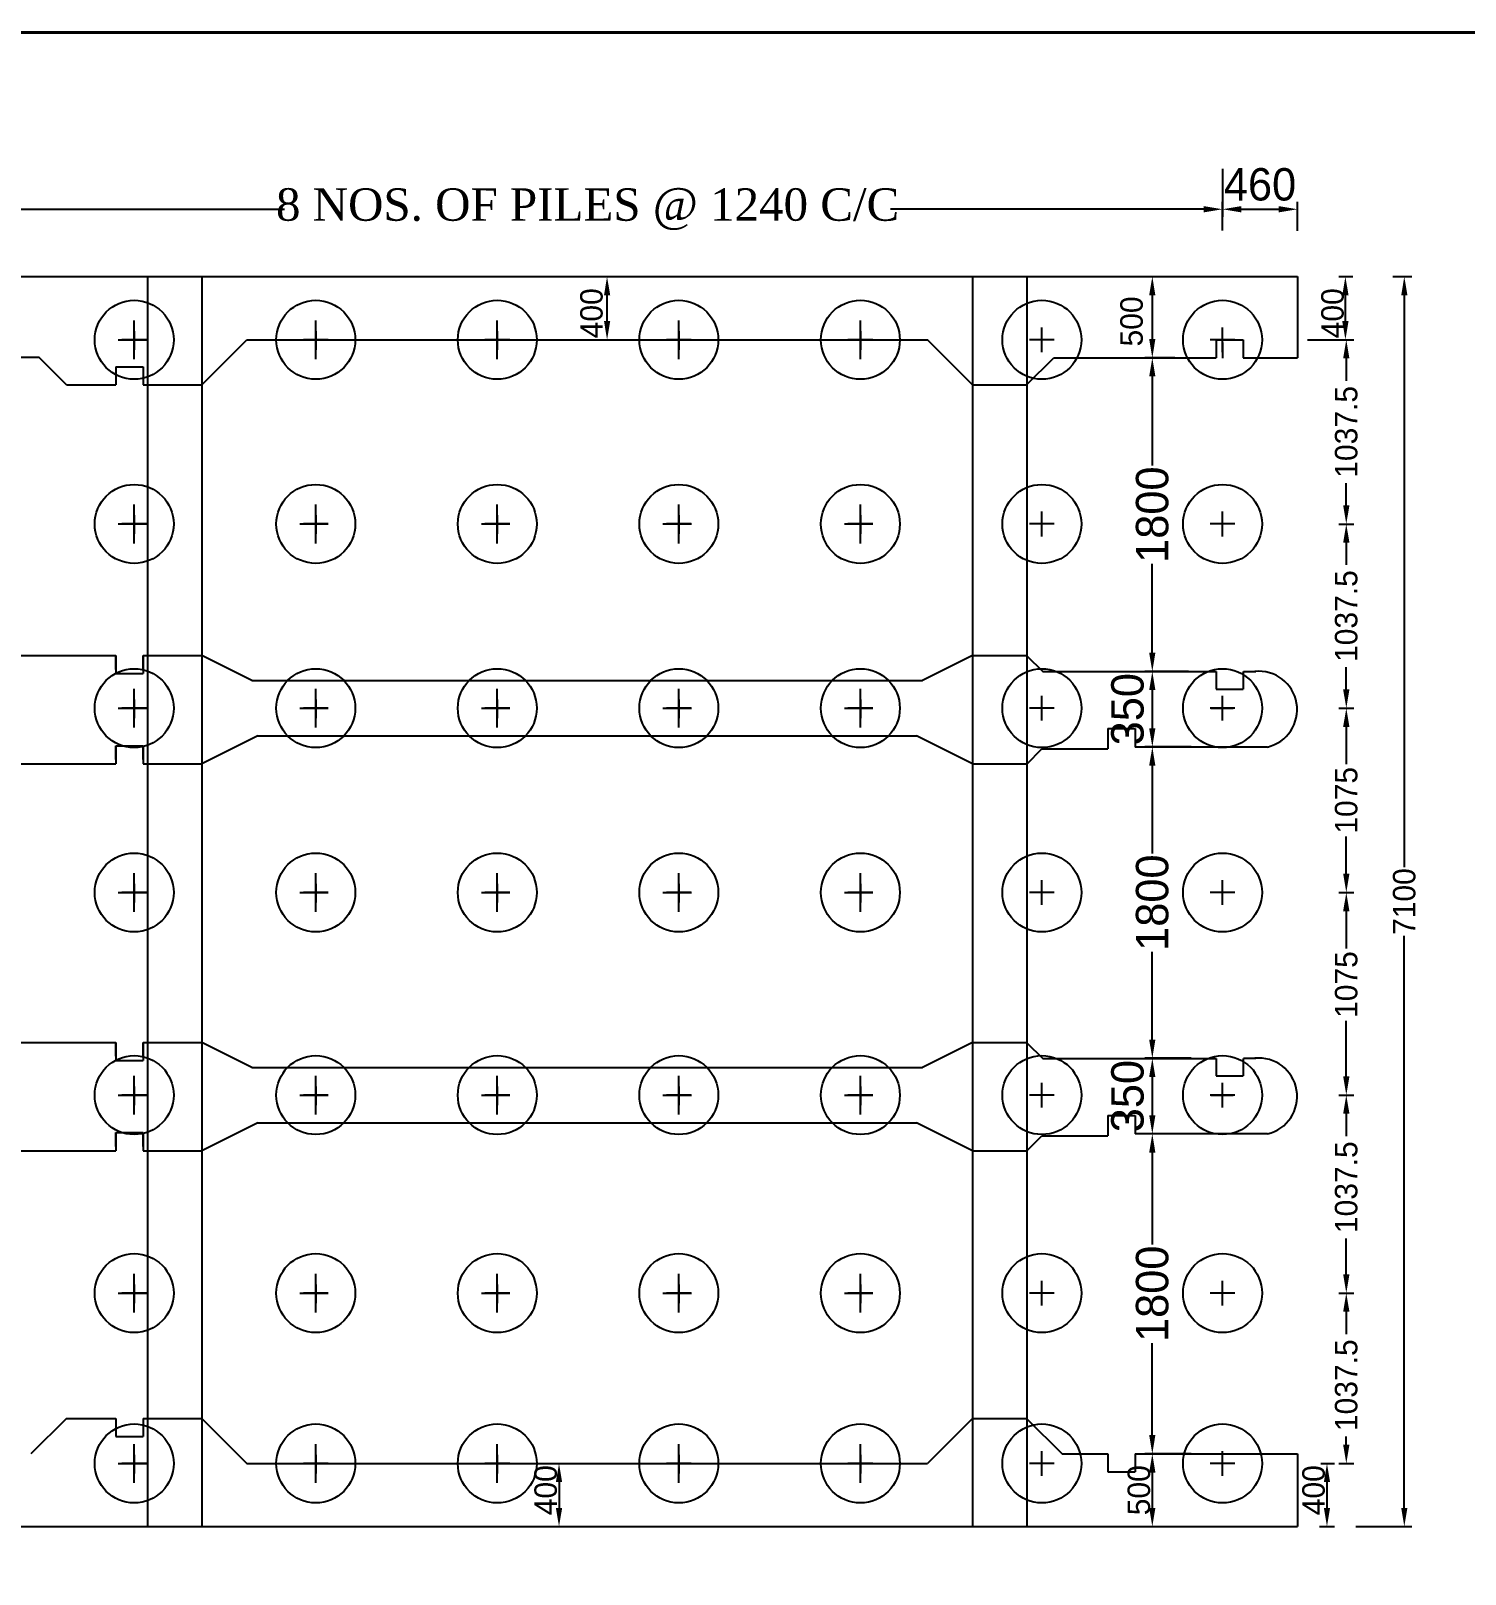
# Model space of a CAD drawing. Extents: x -377620 to 406987, y -326460 to -226264.
# Drawn here: x -97602 to -78437, y -303865 to -283234 of the extents above; entities that cross this region are included whole.
import ezdxf

# ---------------------------------------------------------------- set-up
doc = ezdxf.new("R2010")
doc.units = 0
doc.header["$LTSCALE"] = 300
doc.header["$MEASUREMENT"] = 0
doc.layers.get('DEFPOINTS').update_dxf_attribs({"linetype": 'CONTINUOUS'})
doc.layers.add('LINE', color=7, linetype='CONTINUOUS')
doc.dimstyles.new('3', dxfattribs={"dimtxt": 225, "dimasz": 350, "dimexe": 100, "dimexo": 25, "dimgap": 9, "dimtad": 0, "dimdec": 0, "dimzin": 0, "dimdsep": 46, "dimtxsty": 'Standard', "dimcen": 0, "dimclrd": 5, "dimclre": 6, "dimclrt": 256, "dimadec": 0, "dimazin": 0, "dimtfac": 1, "dimtdec": 0, "dimtofl": 0, "dimtmove": 2, "dimatfit": 3, "dimfxl": 1, "dimtolj": 1, "dimtzin": 0, "dimarcsym": 0})

# ---------------------------------------------------------------- blocks, each defined once
blk = doc.blocks.new('*D581')
at = {"layer": 'DEFPOINTS', "color": 0}
for p in [(-98647, -285053), (-81679, -285053), (-81679, -285618)]:
    blk.add_point(p, dxfattribs=at)
at = {"layer": 'LINE', "color": 7, "lineweight": -2}
for p, q in [((-98647, -285078), (-98647, -285718)), ((-81679, -285078), (-81679, -285718)), ((-98397, -285618), (-94212, -285618)), ((-81929, -285618), (-86114, -285618))]:
    blk.add_line(p, q, dxfattribs=at)
at = {"layer": 'LINE', "color": 7}
for points in [[(-98397, -285577), (-98397, -285660), (-98647, -285618)], [(-81929, -285577), (-81929, -285660), (-81679, -285618)]]:
    blk.add_solid(points, dxfattribs=at)
at = {"layer": 'LINE', "color": 7, "insert": (-90163, -285618), "char_height": 300, "attachment_point": 5}
blk.add_mtext('\\A1;{\\fTimes New Roman|b0|i0|c0|p18;\\H1.444x;\\C7;8 NOS. OF PILES @ 1240 C/C}', dxfattribs=at)
blk = doc.blocks.new('*D583')
at = {"layer": 'DEFPOINTS', "color": 0}
for p in [(-82291, -287604), (-82617, -291797), (-82291, -291797)]:
    blk.add_point(p, dxfattribs=at)
at = {"layer": 'LINE', "color": 7, "lineweight": -2}
for p, q in [((-82316, -287604), (-82717, -287604)), ((-82617, -287854), (-82617, -289042)), ((-82617, -291547), (-82617, -290360)), ((-82316, -291797), (-82717, -291797))]:
    blk.add_line(p, q, dxfattribs=at)
at = {"layer": 'LINE', "color": 7}
for points in [[(-82659, -287854), (-82576, -287854), (-82617, -287604)], [(-82659, -291547), (-82576, -291547), (-82617, -291797)]]:
    blk.add_solid(points, dxfattribs=at)
at = {"layer": 'LINE', "color": 7, "insert": (-82617, -289701), "char_height": 300, "attachment_point": 5, "rotation": 90}
blk.add_mtext('\\A1;{\\H1.444x;\\C7;1800}', dxfattribs=at)
blk = doc.blocks.new('*D584')
at = {"layer": 'DEFPOINTS', "color": 0}
for p in [(-82110, -291797), (-82617, -292807), (-82073, -292807)]:
    blk.add_point(p, dxfattribs=at)
at = {"layer": 'LINE', "color": 7, "lineweight": -2}
for p, q in [((-82135, -291797), (-82717, -291797)), ((-82617, -292047), (-82617, -292557)), ((-82098, -292807), (-82717, -292807))]:
    blk.add_line(p, q, dxfattribs=at)
at = {"layer": 'LINE', "color": 7}
for points in [[(-82659, -292047), (-82576, -292047), (-82617, -291797)], [(-82659, -292557), (-82576, -292557), (-82617, -292807)]]:
    blk.add_solid(points, dxfattribs=at)
at = {"layer": 'LINE', "color": 7, "insert": (-82947, -292302), "char_height": 300, "attachment_point": 5, "rotation": 90}
blk.add_mtext('\\A1;{\\H1.444x;\\C7;350}', dxfattribs=at)
blk = doc.blocks.new('*D585')
at = {"layer": 'DEFPOINTS', "color": 0}
for p in [(-82073, -292807), (-82617, -296969), (-82073, -296969)]:
    blk.add_point(p, dxfattribs=at)
at = {"layer": 'LINE', "color": 7, "lineweight": -2}
for p, q in [((-82098, -292807), (-82717, -292807)), ((-82617, -293057), (-82617, -294229)), ((-82617, -296719), (-82617, -295547)), ((-82098, -296969), (-82717, -296969))]:
    blk.add_line(p, q, dxfattribs=at)
at = {"layer": 'LINE', "color": 7}
for points in [[(-82659, -293057), (-82576, -293057), (-82617, -292807)], [(-82659, -296719), (-82576, -296719), (-82617, -296969)]]:
    blk.add_solid(points, dxfattribs=at)
at = {"layer": 'LINE', "color": 7, "insert": (-82617, -294888), "char_height": 300, "attachment_point": 5, "rotation": 90}
blk.add_mtext('\\A1;{\\H1.444x;\\C7;1800}', dxfattribs=at)
blk = doc.blocks.new('*D586')
at = {"layer": 'DEFPOINTS', "color": 0}
for p in [(-90227, -286519), (-89903, -286519), (-90227, -287363)]:
    blk.add_point(p, dxfattribs=at)
at = {"layer": 'LINE', "color": 7, "lineweight": -2}
for p, q in [((-90202, -286519), (-89803, -286519)), ((-89903, -287113), (-89903, -286769)), ((-90202, -287363), (-89803, -287363))]:
    blk.add_line(p, q, dxfattribs=at)
at = {"layer": 'LINE', "color": 7}
for points in [[(-89944, -286769), (-89861, -286769), (-89903, -286519)], [(-89944, -287113), (-89861, -287113), (-89903, -287363)]]:
    blk.add_solid(points, dxfattribs=at)
at = {"layer": 'LINE', "color": 7, "insert": (-90110, -287009), "char_height": 300, "attachment_point": 5, "rotation": 90}
blk.add_mtext('\\A1;400', dxfattribs=at)
blk = doc.blocks.new('*D587')
at = {"layer": 'DEFPOINTS', "color": 0}
for p in [(-90668, -302385), (-90668, -303229), (-90545, -303229)]:
    blk.add_point(p, dxfattribs=at)
at = {"layer": 'LINE', "color": 7, "lineweight": -2}
for p, q in [((-90643, -302385), (-90445, -302385)), ((-90545, -302635), (-90545, -302979)), ((-90643, -303229), (-90445, -303229))]:
    blk.add_line(p, q, dxfattribs=at)
at = {"layer": 'LINE', "color": 7}
for points in [[(-90587, -302635), (-90503, -302635), (-90545, -302385)], [(-90587, -302979), (-90503, -302979), (-90545, -303229)]]:
    blk.add_solid(points, dxfattribs=at)
at = {"layer": 'LINE', "color": 7, "insert": (-90722, -302743), "char_height": 300, "attachment_point": 5, "rotation": 90}
blk.add_mtext('\\A1;400', dxfattribs=at)
blk = doc.blocks.new('*D588')
at = {"layer": 'DEFPOINTS', "color": 0}
for p in [(-79426, -286519), (-79250, -286519), (-79922, -303229)]:
    blk.add_point(p, dxfattribs=at)
at = {"layer": 'LINE', "color": 7, "lineweight": -2}
for p, q in [((-79401, -286519), (-79150, -286519)), ((-79250, -286769), (-79250, -294415)), ((-79250, -302979), (-79250, -295333)), ((-79897, -303229), (-79150, -303229))]:
    blk.add_line(p, q, dxfattribs=at)
at = {"layer": 'LINE', "color": 7}
for points in [[(-79291, -286769), (-79208, -286769), (-79250, -286519)], [(-79291, -302979), (-79208, -302979), (-79250, -303229)]]:
    blk.add_solid(points, dxfattribs=at)
at = {"layer": 'LINE', "color": 7, "insert": (-79250, -294874), "char_height": 300, "attachment_point": 5, "rotation": 90}
blk.add_mtext('\\A1;7100', dxfattribs=at)
blk = doc.blocks.new('*D589')
at = {"layer": 'DEFPOINTS', "color": 0}
for p in [(-80389, -302385), (-80407, -303229), (-80283, -303229)]:
    blk.add_point(p, dxfattribs=at)
at = {"layer": 'LINE', "color": 7, "lineweight": -2}
for p, q in [((-80364, -302385), (-80183, -302385)), ((-80283, -302635), (-80283, -302979)), ((-80382, -303229), (-80183, -303229))]:
    blk.add_line(p, q, dxfattribs=at)
at = {"layer": 'LINE', "color": 7}
for points in [[(-80325, -302635), (-80242, -302635), (-80283, -302385)], [(-80325, -302979), (-80242, -302979), (-80283, -303229)]]:
    blk.add_solid(points, dxfattribs=at)
at = {"layer": 'LINE', "color": 7, "insert": (-80461, -302743), "char_height": 300, "attachment_point": 5, "rotation": 90}
blk.add_mtext('\\A1;400', dxfattribs=at)
blk = doc.blocks.new('*D591')
at = {"layer": 'DEFPOINTS', "color": 0}
for p in [(-80150, -286519), (-80037, -286519), (-80568, -287363)]:
    blk.add_point(p, dxfattribs=at)
at = {"layer": 'LINE', "color": 7, "lineweight": -2}
for p, q in [((-80125, -286519), (-79937, -286519)), ((-80037, -287113), (-80037, -286769)), ((-80543, -287363), (-79937, -287363))]:
    blk.add_line(p, q, dxfattribs=at)
at = {"layer": 'LINE', "color": 7}
for points in [[(-80079, -286769), (-79995, -286769), (-80037, -286519)], [(-80079, -287113), (-79995, -287113), (-80037, -287363)]]:
    blk.add_solid(points, dxfattribs=at)
at = {"layer": 'LINE', "color": 7, "insert": (-80208, -287009), "char_height": 300, "attachment_point": 5, "rotation": 90}
blk.add_mtext('\\A1;400', dxfattribs=at)
blk = doc.blocks.new('*D593')
at = {"layer": 'DEFPOINTS', "color": 0}
for p in [(-82741, -302256), (-82741, -303229), (-82617, -303229)]:
    blk.add_point(p, dxfattribs=at)
at = {"layer": 'LINE', "color": 7, "lineweight": -2}
for p, q in [((-82716, -302256), (-82517, -302256)), ((-82617, -302506), (-82617, -302979)), ((-82716, -303229), (-82517, -303229))]:
    blk.add_line(p, q, dxfattribs=at)
at = {"layer": 'LINE', "color": 7}
for points in [[(-82659, -302506), (-82576, -302506), (-82617, -302256)], [(-82659, -302979), (-82576, -302979), (-82617, -303229)]]:
    blk.add_solid(points, dxfattribs=at)
at = {"layer": 'LINE', "color": 7, "insert": (-82795, -302743), "char_height": 300, "attachment_point": 5, "rotation": 90}
blk.add_mtext('\\A1;500', dxfattribs=at)
blk = doc.blocks.new('*D594')
at = {"layer": 'DEFPOINTS', "color": 0}
for p in [(-82741, -286519), (-82741, -287604), (-82617, -287604)]:
    blk.add_point(p, dxfattribs=at)
at = {"layer": 'LINE', "color": 7, "lineweight": -2}
for p, q in [((-82716, -286519), (-82517, -286519)), ((-82617, -286769), (-82617, -287354)), ((-82716, -287604), (-82517, -287604))]:
    blk.add_line(p, q, dxfattribs=at)
at = {"layer": 'LINE', "color": 7}
for points in [[(-82659, -286769), (-82576, -286769), (-82617, -286519)], [(-82659, -287354), (-82576, -287354), (-82617, -287604)]]:
    blk.add_solid(points, dxfattribs=at)
at = {"layer": 'LINE', "color": 7, "insert": (-82893, -287118), "char_height": 300, "attachment_point": 5, "rotation": 90}
blk.add_mtext('\\A1;500', dxfattribs=at)
blk = doc.blocks.new('*D595')
at = {"layer": 'DEFPOINTS', "color": 0}
for p in [(-80677, -285618), (-81679, -285926), (-80677, -285934)]:
    blk.add_point(p, dxfattribs=at)
at = {"layer": 'LINE', "color": 7, "lineweight": -2}
for p, q in [((-81679, -285901), (-81679, -285518)), ((-80677, -285909), (-80677, -285518)), ((-81429, -285618), (-80927, -285618))]:
    blk.add_line(p, q, dxfattribs=at)
at = {"layer": 'LINE', "color": 7}
for points in [[(-81429, -285577), (-81429, -285660), (-81679, -285618)], [(-80927, -285577), (-80927, -285660), (-80677, -285618)]]:
    blk.add_solid(points, dxfattribs=at)
at = {"layer": 'LINE', "color": 7, "insert": (-81178, -285288), "char_height": 300, "attachment_point": 5}
blk.add_mtext('\\A1;{\\H1.444x;\\C7;460}', dxfattribs=at)
blk = doc.blocks.new('*D597')
at = {"layer": 'DEFPOINTS', "color": 0}
for p in [(-82110, -296969), (-82617, -297979), (-82073, -297979)]:
    blk.add_point(p, dxfattribs=at)
at = {"layer": 'LINE', "color": 7, "lineweight": -2}
for p, q in [((-82135, -296969), (-82717, -296969)), ((-82617, -297219), (-82617, -297729)), ((-82098, -297979), (-82717, -297979))]:
    blk.add_line(p, q, dxfattribs=at)
at = {"layer": 'LINE', "color": 7}
for points in [[(-82659, -297219), (-82576, -297219), (-82617, -296969)], [(-82659, -297729), (-82576, -297729), (-82617, -297979)]]:
    blk.add_solid(points, dxfattribs=at)
at = {"layer": 'LINE', "color": 7, "insert": (-82947, -297474), "char_height": 300, "attachment_point": 5, "rotation": 90}
blk.add_mtext('\\A1;{\\H1.444x;\\C7;350}', dxfattribs=at)
blk = doc.blocks.new('*D599')
at = {"layer": 'DEFPOINTS', "color": 0}
for p in [(-80148, -287363), (-80148, -289826), (-80025, -289826)]:
    blk.add_point(p, dxfattribs=at)
at = {"layer": 'LINE', "color": 7, "lineweight": -2}
for p, q in [((-80123, -287363), (-79925, -287363)), ((-80025, -287613), (-80025, -287910)), ((-80025, -289576), (-80025, -289278)), ((-80123, -289826), (-79925, -289826))]:
    blk.add_line(p, q, dxfattribs=at)
at = {"layer": 'LINE', "color": 7}
for points in [[(-80067, -287613), (-79983, -287613), (-80025, -287363)], [(-80067, -289576), (-79983, -289576), (-80025, -289826)]]:
    blk.add_solid(points, dxfattribs=at)
at = {"layer": 'LINE', "color": 7, "insert": (-80025, -288594), "char_height": 300, "attachment_point": 5, "rotation": 90}
blk.add_mtext('\\A1;1037.5', dxfattribs=at)
blk = doc.blocks.new('*D600')
at = {"layer": 'DEFPOINTS', "color": 0}
for p in [(-80148, -289826), (-80148, -292288), (-80025, -292288)]:
    blk.add_point(p, dxfattribs=at)
at = {"layer": 'LINE', "color": 7, "lineweight": -2}
for p, q in [((-80123, -289826), (-79925, -289826)), ((-80025, -290076), (-80025, -290373)), ((-80025, -292038), (-80025, -291741)), ((-80123, -292288), (-79925, -292288))]:
    blk.add_line(p, q, dxfattribs=at)
at = {"layer": 'LINE', "color": 7}
for points in [[(-80067, -290076), (-79983, -290076), (-80025, -289826)], [(-80067, -292038), (-79983, -292038), (-80025, -292288)]]:
    blk.add_solid(points, dxfattribs=at)
at = {"layer": 'LINE', "color": 7, "insert": (-80025, -291057), "char_height": 300, "attachment_point": 5, "rotation": 90}
blk.add_mtext('\\A1;1037.5', dxfattribs=at)
blk = doc.blocks.new('*D601')
at = {"layer": 'DEFPOINTS', "color": 0}
for p in [(-80148, -292288), (-80148, -294751), (-80025, -294751)]:
    blk.add_point(p, dxfattribs=at)
at = {"layer": 'LINE', "color": 7, "lineweight": -2}
for p, q in [((-80123, -292288), (-79925, -292288)), ((-80025, -292538), (-80025, -293036)), ((-80025, -294501), (-80025, -294004)), ((-80123, -294751), (-79925, -294751))]:
    blk.add_line(p, q, dxfattribs=at)
at = {"layer": 'LINE', "color": 7}
for points in [[(-80067, -292538), (-79983, -292538), (-80025, -292288)], [(-80067, -294501), (-79983, -294501), (-80025, -294751)]]:
    blk.add_solid(points, dxfattribs=at)
at = {"layer": 'LINE', "color": 7, "insert": (-80025, -293520), "char_height": 300, "attachment_point": 5, "rotation": 90}
blk.add_mtext('\\A1;1075', dxfattribs=at)
blk = doc.blocks.new('*D602')
at = {"layer": 'DEFPOINTS', "color": 0}
for p in [(-80148, -294752), (-80148, -297460), (-80025, -297460)]:
    blk.add_point(p, dxfattribs=at)
at = {"layer": 'LINE', "color": 7, "lineweight": -2}
for p, q in [((-80123, -294752), (-79925, -294752)), ((-80025, -295002), (-80025, -295499)), ((-80025, -297210), (-80025, -296467)), ((-80123, -297460), (-79925, -297460))]:
    blk.add_line(p, q, dxfattribs=at)
at = {"layer": 'LINE', "color": 7}
for points in [[(-80067, -295002), (-79983, -295002), (-80025, -294752)], [(-80067, -297210), (-79983, -297210), (-80025, -297460)]]:
    blk.add_solid(points, dxfattribs=at)
at = {"layer": 'LINE', "color": 7, "insert": (-80025, -295983), "char_height": 300, "attachment_point": 5, "rotation": 90}
blk.add_mtext('\\A1;1075', dxfattribs=at)
blk = doc.blocks.new('*D603')
at = {"layer": 'DEFPOINTS', "color": 0}
for p in [(-80148, -297460), (-80148, -300107), (-80025, -300107)]:
    blk.add_point(p, dxfattribs=at)
at = {"layer": 'LINE', "color": 7, "lineweight": -2}
for p, q in [((-80123, -297460), (-79925, -297460)), ((-80025, -297710), (-80025, -298008)), ((-80025, -299857), (-80025, -299376)), ((-80123, -300107), (-79925, -300107))]:
    blk.add_line(p, q, dxfattribs=at)
at = {"layer": 'LINE', "color": 7}
for points in [[(-80067, -297710), (-79983, -297710), (-80025, -297460)], [(-80067, -299857), (-79983, -299857), (-80025, -300107)]]:
    blk.add_solid(points, dxfattribs=at)
at = {"layer": 'LINE', "color": 7, "insert": (-80025, -298692), "char_height": 300, "attachment_point": 5, "rotation": 90}
blk.add_mtext('\\A1;1037.5', dxfattribs=at)
blk = doc.blocks.new('*D604')
at = {"layer": 'DEFPOINTS', "color": 0}
for p in [(-80148, -300107), (-80148, -302385), (-80025, -302385)]:
    blk.add_point(p, dxfattribs=at)
at = {"layer": 'LINE', "color": 7, "lineweight": -2}
for p, q in [((-80123, -300107), (-79925, -300107)), ((-80025, -300357), (-80025, -300655)), ((-80025, -302135), (-80025, -302023)), ((-80123, -302385), (-79925, -302385))]:
    blk.add_line(p, q, dxfattribs=at)
at = {"layer": 'LINE', "color": 7}
for points in [[(-80067, -300357), (-79983, -300357), (-80025, -300107)], [(-80067, -302135), (-79983, -302135), (-80025, -302385)]]:
    blk.add_solid(points, dxfattribs=at)
at = {"layer": 'LINE', "color": 7, "insert": (-80025, -301339), "char_height": 300, "attachment_point": 5, "rotation": 90}
blk.add_mtext('\\A1;1037.5', dxfattribs=at)
blk = doc.blocks.new('*D605')
at = {"layer": 'DEFPOINTS', "color": 0}
for p in [(-82073, -297979), (-82617, -302256), (-82073, -302256)]:
    blk.add_point(p, dxfattribs=at)
at = {"layer": 'LINE', "color": 7, "lineweight": -2}
for p, q in [((-82098, -297979), (-82717, -297979)), ((-82617, -298229), (-82617, -299459)), ((-82617, -302006), (-82617, -300776)), ((-82098, -302256), (-82717, -302256))]:
    blk.add_line(p, q, dxfattribs=at)
at = {"layer": 'LINE', "color": 7}
for points in [[(-82659, -298229), (-82576, -298229), (-82617, -297979)], [(-82659, -302006), (-82576, -302006), (-82617, -302256)]]:
    blk.add_solid(points, dxfattribs=at)
at = {"layer": 'LINE', "color": 7, "insert": (-82617, -300117), "char_height": 300, "attachment_point": 5, "rotation": 90}
blk.add_mtext('\\A1;{\\H1.444x;\\C7;1800}', dxfattribs=at)

msp = doc.modelspace()

# ---------------------------------------------------------------- linework, layer by layer
at = {"layer": 'LINE', "color": 7}
for p, q in [((-99661.348, -286518.8315), (-95298.0023, -286518.8315)), ((-96043.0679, -286518.8315), (-96043.0679, -303229.2873)), ((-95319.4118, -286518.8315), (-95319.4118, -303229.2873)), ((-95298.0023, -286518.8315), (-85033.3678, -286518.8315)), ((-85033.3678, -286518.8315), (-80677.4383, -286518.8315)), ((-85019.3745, -286518.8315), (-85019.3745, -303229.2873)), ((-84295.7184, -286518.8315), (-84295.7184, -303229.2873)), ((-80677.4383, -286518.8315), (-80677.4383, -287604.3155)), ((-96221.544, -287622.0968), (-96221.544, -287104.0968)), ((-96221.544, -287622.0968), (-96221.544, -287104.0968)), ((-93795.672, -287622.0968), (-93795.672, -287104.0968)), ((-93795.672, -287622.0968), (-93795.672, -287104.0968)), ((-91369.8, -287622.0968), (-91369.8, -287104.0968)), ((-91369.8, -287622.0968), (-91369.8, -287104.0968)), ((-88943.928, -287622.0968), (-88943.928, -287104.0968)), ((-88943.928, -287622.0968), (-88943.928, -287104.0968)), ((-86518.056, -287622.0968), (-86518.056, -287104.0968)), ((-86518.056, -287622.0968), (-86518.056, -287104.0968)), ((-96434.3562, -287363.0968), (-96079.0515, -287363.0968)), ((-96408.9389, -287363.0968), (-96053.6341, -287363.0968)), ((-96055.944, -287363.0968), (-96387.144, -287363.0968)), ((-96055.944, -287363.0968), (-96387.144, -287363.0968)), ((-96221.544, -287528.6968), (-96221.544, -287197.4968)), ((-96221.544, -287528.6968), (-96221.544, -287197.4968)), ((-96221.544, -287246.3641), (-96221.544, -287495.9772)), ((-95319.4118, -287966.1435), (-94716.3652, -287363.0968)), ((-94716.3652, -287363.0968), (-85622.4211, -287363.0968)), ((-94008.4842, -287363.0968), (-93653.1795, -287363.0968)), ((-93983.0669, -287363.0968), (-93627.7621, -287363.0968)), ((-93630.072, -287363.0968), (-93961.272, -287363.0968)), ((-93630.072, -287363.0968), (-93961.272, -287363.0968)), ((-93795.672, -287528.6968), (-93795.672, -287197.4968)), ((-93795.672, -287528.6968), (-93795.672, -287197.4968)), ((-93795.672, -287246.3641), (-93795.672, -287495.9772)), ((-91582.6122, -287363.0968), (-91227.3075, -287363.0968)), ((-91557.1949, -287363.0968), (-91201.8901, -287363.0968)), ((-91204.2, -287363.0968), (-91535.4, -287363.0968)), ((-91204.2, -287363.0968), (-91535.4, -287363.0968)), ((-91369.8, -287528.6968), (-91369.8, -287197.4968)), ((-91369.8, -287528.6968), (-91369.8, -287197.4968)), ((-91369.8, -287246.3641), (-91369.8, -287495.9772)), ((-89156.7402, -287363.0968), (-88801.4355, -287363.0968)), ((-89131.3229, -287363.0968), (-88776.0181, -287363.0968)), ((-88778.328, -287363.0968), (-89109.528, -287363.0968)), ((-88778.328, -287363.0968), (-89109.528, -287363.0968)), ((-88943.928, -287528.6968), (-88943.928, -287197.4968)), ((-88943.928, -287528.6968), (-88943.928, -287197.4968)), ((-88943.928, -287246.3641), (-88943.928, -287495.9772)), ((-86730.8682, -287363.0968), (-86375.5635, -287363.0968)), ((-86705.4509, -287363.0968), (-86350.1461, -287363.0968)), ((-86352.456, -287363.0968), (-86683.656, -287363.0968)), ((-86352.456, -287363.0968), (-86683.656, -287363.0968)), ((-86518.056, -287528.6968), (-86518.056, -287197.4968)), ((-86518.056, -287528.6968), (-86518.056, -287197.4968)), ((-86518.056, -287246.3641), (-86518.056, -287495.9772)), ((-85019.3745, -287966.1435), (-85622.4211, -287363.0968)), ((-83926.584, -287363.0968), (-84257.784, -287363.0968)), ((-83926.584, -287363.0968), (-84257.784, -287363.0968)), ((-84092.184, -287528.6968), (-84092.184, -287197.4968)), ((-84092.184, -287528.6968), (-84092.184, -287197.4968)), ((-81512.976, -287363.0968), (-81844.176, -287363.0968)), ((-81512.976, -287363.0968), (-81844.176, -287363.0968)), ((-81762.9224, -287363.0968), (-81762.9224, -287604.3155)), ((-81762.9224, -287363.0968), (-81401.0944, -287363.0968)), ((-81678.576, -287528.6968), (-81678.576, -287197.4968)), ((-81678.576, -287528.6968), (-81678.576, -287197.4968)), ((-81401.0944, -287363.0968), (-81401.0944, -287604.3155)), ((-81678.576, -287401.357), (-81678.576, -287611.032)), ((-97493.6429, -287601.0525), (-98575.8639, -287601.0525)), ((-97128.5519, -287966.1435), (-97493.6429, -287601.0525)), ((-96465.2005, -287724.9248), (-96465.2005, -287966.1435)), ((-96465.2005, -287724.9248), (-96103.3725, -287724.9248)), ((-96103.3725, -287724.9248), (-96103.3725, -287966.1435)), ((-84296.5416, -287966.1435), (-83934.7136, -287604.3155)), ((-83934.7136, -287604.3155), (-81762.9224, -287604.3155)), ((-81401.0944, -287604.3155), (-80677.4383, -287604.3155)), ((-97128.5519, -287966.1435), (-96465.2005, -287966.1435)), ((-96103.3725, -287966.1435), (-95319.4118, -287966.1435)), ((-85019.3745, -287966.1435), (-84295.7184, -287966.1435)), ((-96221.544, -290084.6594), (-96221.544, -289566.6594)), ((-96221.544, -290084.6594), (-96221.544, -289566.6594)), ((-93795.672, -290084.6594), (-93795.672, -289566.6594)), ((-93795.672, -290084.6594), (-93795.672, -289566.6594)), ((-91369.8, -290084.6594), (-91369.8, -289566.6594)), ((-91369.8, -290084.6594), (-91369.8, -289566.6594)), ((-88943.928, -290084.6594), (-88943.928, -289566.6594)), ((-88943.928, -290084.6594), (-88943.928, -289566.6594)), ((-86518.056, -290084.6594), (-86518.056, -289566.6594)), ((-86518.056, -290084.6594), (-86518.056, -289566.6594)), ((-96434.3562, -289825.6594), (-96079.0515, -289825.6594)), ((-96408.9389, -289825.6594), (-96053.6341, -289825.6594)), ((-96055.944, -289825.6594), (-96387.144, -289825.6594)), ((-96221.544, -289991.2594), (-96221.544, -289660.0594)), ((-96221.544, -289708.9267), (-96221.544, -289958.5398)), ((-94008.4842, -289825.6594), (-93653.1795, -289825.6594)), ((-93983.0669, -289825.6594), (-93627.7621, -289825.6594)), ((-93630.072, -289825.6594), (-93961.272, -289825.6594)), ((-93795.672, -289991.2594), (-93795.672, -289660.0594)), ((-93795.672, -289708.9267), (-93795.672, -289958.5398)), ((-91582.6122, -289825.6594), (-91227.3075, -289825.6594)), ((-91557.1949, -289825.6594), (-91201.8901, -289825.6594)), ((-91204.2, -289825.6594), (-91535.4, -289825.6594)), ((-91369.8, -289991.2594), (-91369.8, -289660.0594)), ((-91369.8, -289708.9267), (-91369.8, -289958.5398)), ((-89156.7402, -289825.6594), (-88801.4355, -289825.6594)), ((-89131.3229, -289825.6594), (-88776.0181, -289825.6594)), ((-88778.328, -289825.6594), (-89109.528, -289825.6594)), ((-88943.928, -289991.2594), (-88943.928, -289660.0594)), ((-88943.928, -289708.9267), (-88943.928, -289958.5398)), ((-86730.8682, -289825.6594), (-86375.5635, -289825.6594)), ((-86705.4509, -289825.6594), (-86350.1461, -289825.6594)), ((-86352.456, -289825.6594), (-86683.656, -289825.6594)), ((-86518.056, -289991.2594), (-86518.056, -289660.0594)), ((-86518.056, -289708.9267), (-86518.056, -289958.5398)), ((-83926.584, -289825.6594), (-84257.784, -289825.6594)), ((-84092.184, -289991.2594), (-84092.184, -289660.0594)), ((-81512.976, -289825.6594), (-81844.176, -289825.6594)), ((-81678.576, -289991.2594), (-81678.576, -289660.0594)), ((-98575.8639, -291584.4236), (-96465.2005, -291584.4236)), ((-96465.2005, -291768.9012), (-96465.2005, -291584.4236)), ((-96465.2005, -291584.4236), (-96465.2005, -291825.6423)), ((-96103.3725, -291768.9012), (-96103.3725, -291584.4236)), ((-96103.3725, -291584.4236), (-95319.4118, -291584.4236)), ((-96103.3725, -291584.4236), (-96103.3725, -291825.6423)), ((-94651.0151, -291918.622), (-95319.4118, -291584.4236)), ((-85019.3745, -291584.4236), (-85687.7712, -291918.622)), ((-85019.3745, -291584.4236), (-84295.7184, -291584.4236)), ((-84292.5017, -291588.9234), (-84081.7525, -291797.2869)), ((-96465.2005, -291825.6423), (-96103.3725, -291825.6423)), ((-96465.2005, -291825.6423), (-96404.8959, -291825.6423)), ((-94651.0151, -291918.622), (-85687.7712, -291918.622)), ((-84081.7525, -291797.2869), (-81762.9224, -291797.2869)), ((-81762.9224, -291797.2869), (-81762.9224, -292031.916)), ((-81401.0944, -291797.2869), (-81401.0944, -292031.916)), ((-81399.2935, -291796.3048), (-81233.2038, -291796.3048)), ((-96221.544, -292547.222), (-96221.544, -292029.222)), ((-96221.544, -292547.222), (-96221.544, -292029.222)), ((-96221.544, -292453.822), (-96221.544, -292122.622)), ((-96221.544, -292453.822), (-96221.544, -292122.622)), ((-93795.672, -292547.222), (-93795.672, -292029.222)), ((-93795.672, -292547.222), (-93795.672, -292029.222)), ((-93795.672, -292453.822), (-93795.672, -292122.622)), ((-93795.672, -292453.822), (-93795.672, -292122.622)), ((-91369.8, -292547.222), (-91369.8, -292029.222)), ((-91369.8, -292547.222), (-91369.8, -292029.222)), ((-91369.8, -292453.822), (-91369.8, -292122.622)), ((-91369.8, -292453.822), (-91369.8, -292122.622)), ((-88943.928, -292547.222), (-88943.928, -292029.222)), ((-88943.928, -292547.222), (-88943.928, -292029.222)), ((-88943.928, -292453.822), (-88943.928, -292122.622)), ((-88943.928, -292453.822), (-88943.928, -292122.622)), ((-86518.056, -292547.222), (-86518.056, -292029.222)), ((-86518.056, -292547.222), (-86518.056, -292029.222)), ((-86518.056, -292453.822), (-86518.056, -292122.622)), ((-86518.056, -292453.822), (-86518.056, -292122.622)), ((-84092.184, -292453.822), (-84092.184, -292122.622)), ((-84092.184, -292453.822), (-84092.184, -292122.622)), ((-81762.9224, -292031.916), (-81401.0944, -292031.916)), ((-81678.576, -292453.822), (-81678.576, -292122.622)), ((-81678.576, -292453.822), (-81678.576, -292122.622)), ((-96434.3562, -292288.222), (-96079.0515, -292288.222)), ((-96408.9389, -292288.222), (-96053.6341, -292288.222)), ((-96055.944, -292288.222), (-96387.144, -292288.222)), ((-96055.944, -292288.222), (-96387.144, -292288.222)), ((-96221.544, -292171.4893), (-96221.544, -292421.1023)), ((-94008.4842, -292288.222), (-93653.1795, -292288.222)), ((-93983.0669, -292288.222), (-93627.7621, -292288.222)), ((-93630.072, -292288.222), (-93961.272, -292288.222)), ((-93630.072, -292288.222), (-93961.272, -292288.222)), ((-93795.672, -292171.4893), (-93795.672, -292421.1023)), ((-91582.6122, -292288.222), (-91227.3075, -292288.222)), ((-91557.1949, -292288.222), (-91201.8901, -292288.222)), ((-91204.2, -292288.222), (-91535.4, -292288.222)), ((-91204.2, -292288.222), (-91535.4, -292288.222)), ((-91369.8, -292171.4893), (-91369.8, -292421.1023)), ((-89156.7402, -292288.222), (-88801.4355, -292288.222)), ((-89131.3229, -292288.222), (-88776.0181, -292288.222)), ((-88778.328, -292288.222), (-89109.528, -292288.222)), ((-88778.328, -292288.222), (-89109.528, -292288.222)), ((-88943.928, -292171.4893), (-88943.928, -292421.1023)), ((-86730.8682, -292288.222), (-86375.5635, -292288.222)), ((-86705.4509, -292288.222), (-86350.1461, -292288.222)), ((-86352.456, -292288.222), (-86683.656, -292288.222)), ((-86352.456, -292288.222), (-86683.656, -292288.222)), ((-86518.056, -292171.4893), (-86518.056, -292421.1023)), ((-83926.584, -292288.222), (-84257.784, -292288.222)), ((-83926.584, -292288.222), (-84257.784, -292288.222)), ((-81512.976, -292288.222), (-81844.176, -292288.222)), ((-81512.976, -292288.222), (-81844.176, -292288.222)), ((-81835.9877, -292288.222), (-81537.5317, -292288.222)), ((-94571.5844, -292657.822), (-95319.4118, -293031.7357)), ((-94571.5844, -292657.822), (-85767.2019, -292657.822)), ((-85019.3745, -293031.7357), (-85767.2019, -292657.822)), ((-83210.2344, -292559.8315), (-83210.2344, -292833.5655)), ((-83210.2344, -292559.8315), (-82848.4064, -292559.8315)), ((-82848.4064, -292559.8315), (-82848.4064, -292807.2071)), ((-96465.2005, -292974.9946), (-96465.2005, -292790.517)), ((-96465.2005, -292790.517), (-96465.2005, -293031.7357)), ((-96465.2005, -292790.517), (-96103.3725, -292790.517)), ((-96465.2005, -292790.517), (-96404.8959, -292790.517)), ((-96103.3725, -292974.9946), (-96103.3725, -292790.517)), ((-96103.3725, -292790.517), (-96103.3725, -293031.7357)), ((-84295.7184, -293035.8368), (-84093.4472, -292833.5655)), ((-84093.4472, -292833.5655), (-83210.2344, -292833.5655)), ((-81077.3543, -292807.2071), (-82848.4064, -292807.2071)), ((-98575.8639, -293031.7357), (-96465.2005, -293031.7357)), ((-96103.3725, -293031.7357), (-95319.4118, -293031.7357)), ((-96043.0679, -292994.0512), (-96043.0679, -296612.3313)), ((-85019.3745, -293031.7357), (-84295.7184, -293031.7357)), ((-96221.544, -295010.8), (-96221.544, -294492.8)), ((-96221.544, -295010.8), (-96221.544, -294492.8)), ((-96221.544, -294917.4), (-96221.544, -294586.2)), ((-96221.544, -294917.4), (-96221.544, -294586.2)), ((-93795.672, -295010.8), (-93795.672, -294492.8)), ((-93795.672, -295010.8), (-93795.672, -294492.8)), ((-93795.672, -294917.4), (-93795.672, -294586.2)), ((-93795.672, -294917.4), (-93795.672, -294586.2)), ((-91369.8, -295010.8), (-91369.8, -294492.8)), ((-91369.8, -295010.8), (-91369.8, -294492.8)), ((-91369.8, -294917.4), (-91369.8, -294586.2)), ((-91369.8, -294917.4), (-91369.8, -294586.2)), ((-88943.928, -295010.8), (-88943.928, -294492.8)), ((-88943.928, -295010.8), (-88943.928, -294492.8)), ((-88943.928, -294917.4), (-88943.928, -294586.2)), ((-88943.928, -294917.4), (-88943.928, -294586.2)), ((-86518.056, -295010.8), (-86518.056, -294492.8)), ((-86518.056, -295010.8), (-86518.056, -294492.8)), ((-86518.056, -294917.4), (-86518.056, -294586.2)), ((-86518.056, -294917.4), (-86518.056, -294586.2)), ((-84092.184, -294917.4), (-84092.184, -294586.2)), ((-84092.184, -294917.4), (-84092.184, -294586.2)), ((-81678.576, -294917.4), (-81678.576, -294586.2)), ((-81678.576, -294917.4), (-81678.576, -294586.2)), ((-96434.3562, -294751.8), (-96079.0515, -294751.8)), ((-96408.9389, -294751.8), (-96053.6341, -294751.8)), ((-96055.944, -294751.8), (-96387.144, -294751.8)), ((-96055.944, -294751.8), (-96387.144, -294751.8)), ((-96221.544, -294635.0673), (-96221.544, -294884.6804)), ((-94008.4842, -294751.8), (-93653.1795, -294751.8)), ((-93983.0669, -294751.8), (-93627.7621, -294751.8)), ((-93630.072, -294751.8), (-93961.272, -294751.8)), ((-93630.072, -294751.8), (-93961.272, -294751.8)), ((-93795.672, -294635.0673), (-93795.672, -294884.6804)), ((-91582.6122, -294751.8), (-91227.3075, -294751.8)), ((-91557.1949, -294751.8), (-91201.8901, -294751.8)), ((-91204.2, -294751.8), (-91535.4, -294751.8)), ((-91204.2, -294751.8), (-91535.4, -294751.8)), ((-91369.8, -294635.0673), (-91369.8, -294884.6804)), ((-89156.7402, -294751.8), (-88801.4355, -294751.8)), ((-89131.3229, -294751.8), (-88776.0181, -294751.8)), ((-88778.328, -294751.8), (-89109.528, -294751.8)), ((-88778.328, -294751.8), (-89109.528, -294751.8)), ((-88943.928, -294635.0673), (-88943.928, -294884.6804)), ((-86730.8682, -294751.8), (-86375.5635, -294751.8)), ((-86705.4509, -294751.8), (-86350.1461, -294751.8)), ((-86352.456, -294751.8), (-86683.656, -294751.8)), ((-86352.456, -294751.8), (-86683.656, -294751.8)), ((-86518.056, -294635.0673), (-86518.056, -294884.6804)), ((-83926.584, -294751.8), (-84257.784, -294751.8)), ((-83926.584, -294751.8), (-84257.784, -294751.8)), ((-81512.976, -294751.8), (-81844.176, -294751.8)), ((-81512.976, -294751.8), (-81844.176, -294751.8)), ((-98575.8639, -296756.4236), (-96465.2005, -296756.4236)), ((-96465.2005, -296940.9012), (-96465.2005, -296756.4236)), ((-96465.2005, -296756.4236), (-96465.2005, -296997.6423)), ((-96103.3725, -296940.9012), (-96103.3725, -296756.4236)), ((-96103.3725, -296756.4236), (-95319.4118, -296756.4236)), ((-96103.3725, -296756.4236), (-96103.3725, -296997.6423)), ((-94651.0151, -297090.622), (-95319.4118, -296756.4236)), ((-85019.3745, -296756.4236), (-85687.7712, -297090.622)), ((-85019.3745, -296756.4236), (-84295.7184, -296756.4236)), ((-84292.5017, -296760.9234), (-84081.7525, -296969.2869)), ((-96465.2005, -296997.6423), (-96103.3725, -296997.6423)), ((-96465.2005, -296997.6423), (-96404.8959, -296997.6423)), ((-84081.7525, -296969.2869), (-81762.9224, -296969.2869)), ((-81762.9224, -296969.2869), (-81762.9224, -297203.916)), ((-81401.0944, -296969.2869), (-81401.0944, -297203.916)), ((-81399.2935, -296968.3048), (-81233.2038, -296968.3048)), ((-96221.544, -297719.222), (-96221.544, -297201.222)), ((-96221.544, -297719.222), (-96221.544, -297201.222)), ((-94651.0151, -297090.622), (-85687.7712, -297090.622)), ((-93795.672, -297719.222), (-93795.672, -297201.222)), ((-93795.672, -297719.222), (-93795.672, -297201.222)), ((-91369.8, -297719.222), (-91369.8, -297201.222)), ((-91369.8, -297719.222), (-91369.8, -297201.222)), ((-88943.928, -297719.222), (-88943.928, -297201.222)), ((-88943.928, -297719.222), (-88943.928, -297201.222)), ((-86518.056, -297719.222), (-86518.056, -297201.222)), ((-86518.056, -297719.222), (-86518.056, -297201.222)), ((-81762.9224, -297203.916), (-81401.0944, -297203.916)), ((-96434.3562, -297460.222), (-96079.0515, -297460.222)), ((-96408.9389, -297460.222), (-96053.6341, -297460.222)), ((-96055.944, -297460.222), (-96387.144, -297460.222)), ((-96055.944, -297460.222), (-96387.144, -297460.222)), ((-96221.544, -297625.822), (-96221.544, -297294.622)), ((-96221.544, -297625.822), (-96221.544, -297294.622)), ((-96221.544, -297343.4893), (-96221.544, -297593.1023)), ((-94008.4842, -297460.222), (-93653.1795, -297460.222)), ((-93983.0669, -297460.222), (-93627.7621, -297460.222)), ((-93630.072, -297460.222), (-93961.272, -297460.222)), ((-93630.072, -297460.222), (-93961.272, -297460.222)), ((-93795.672, -297625.822), (-93795.672, -297294.622)), ((-93795.672, -297625.822), (-93795.672, -297294.622)), ((-93795.672, -297343.4893), (-93795.672, -297593.1023)), ((-91582.6122, -297460.222), (-91227.3075, -297460.222)), ((-91557.1949, -297460.222), (-91201.8901, -297460.222)), ((-91204.2, -297460.222), (-91535.4, -297460.222)), ((-91204.2, -297460.222), (-91535.4, -297460.222)), ((-91369.8, -297625.822), (-91369.8, -297294.622)), ((-91369.8, -297625.822), (-91369.8, -297294.622)), ((-91369.8, -297343.4893), (-91369.8, -297593.1023)), ((-89156.7402, -297460.222), (-88801.4355, -297460.222)), ((-89131.3229, -297460.222), (-88776.0181, -297460.222)), ((-88778.328, -297460.222), (-89109.528, -297460.222)), ((-88778.328, -297460.222), (-89109.528, -297460.222)), ((-88943.928, -297625.822), (-88943.928, -297294.622)), ((-88943.928, -297625.822), (-88943.928, -297294.622)), ((-88943.928, -297343.4893), (-88943.928, -297593.1023)), ((-86730.8682, -297460.222), (-86375.5635, -297460.222)), ((-86705.4509, -297460.222), (-86350.1461, -297460.222)), ((-86352.456, -297460.222), (-86683.656, -297460.222)), ((-86352.456, -297460.222), (-86683.656, -297460.222)), ((-86518.056, -297625.822), (-86518.056, -297294.622)), ((-86518.056, -297625.822), (-86518.056, -297294.622)), ((-86518.056, -297343.4893), (-86518.056, -297593.1023)), ((-83926.584, -297460.222), (-84257.784, -297460.222)), ((-83926.584, -297460.222), (-84257.784, -297460.222)), ((-84092.184, -297625.822), (-84092.184, -297294.622)), ((-84092.184, -297625.822), (-84092.184, -297294.622)), ((-81512.976, -297460.222), (-81844.176, -297460.222)), ((-81512.976, -297460.222), (-81844.176, -297460.222)), ((-81835.9877, -297460.222), (-81537.5317, -297460.222)), ((-81678.576, -297625.822), (-81678.576, -297294.622)), ((-81678.576, -297625.822), (-81678.576, -297294.622)), ((-94571.5844, -297829.822), (-95319.4118, -298203.7357)), ((-94571.5844, -297829.822), (-85767.2019, -297829.822)), ((-85019.3745, -298203.7357), (-85767.2019, -297829.822)), ((-83210.2344, -297731.8315), (-83210.2344, -298005.5655)), ((-83210.2344, -297731.8315), (-82848.4064, -297731.8315)), ((-82848.4064, -297731.8315), (-82848.4064, -297979.2071)), ((-96465.2005, -298146.9946), (-96465.2005, -297962.517)), ((-96465.2005, -297962.517), (-96465.2005, -298203.7357)), ((-96465.2005, -297962.517), (-96103.3725, -297962.517)), ((-96465.2005, -297962.517), (-96404.8959, -297962.517)), ((-96103.3725, -298146.9946), (-96103.3725, -297962.517)), ((-96103.3725, -297962.517), (-96103.3725, -298203.7357)), ((-84295.7184, -298207.8368), (-84093.4472, -298005.5655)), ((-84093.4472, -298005.5655), (-83210.2344, -298005.5655)), ((-81077.3543, -297979.2071), (-82848.4064, -297979.2071)), ((-98575.8639, -298203.7357), (-96465.2005, -298203.7357)), ((-96103.3725, -298203.7357), (-95319.4118, -298203.7357)), ((-85019.3745, -298203.7357), (-84295.7184, -298203.7357)), ((-96221.544, -300366.422), (-96221.544, -299848.422)), ((-96221.544, -300366.422), (-96221.544, -299848.422)), ((-96221.544, -300273.022), (-96221.544, -299941.822)), ((-96221.544, -300273.022), (-96221.544, -299941.822)), ((-96221.544, -300273.022), (-96221.544, -299941.822)), ((-93795.672, -300366.422), (-93795.672, -299848.422)), ((-93795.672, -300366.422), (-93795.672, -299848.422)), ((-93795.672, -300273.022), (-93795.672, -299941.822)), ((-93795.672, -300273.022), (-93795.672, -299941.822)), ((-93795.672, -300273.022), (-93795.672, -299941.822)), ((-91369.8, -300366.422), (-91369.8, -299848.422)), ((-91369.8, -300366.422), (-91369.8, -299848.422)), ((-91369.8, -300273.022), (-91369.8, -299941.822)), ((-91369.8, -300273.022), (-91369.8, -299941.822)), ((-91369.8, -300273.022), (-91369.8, -299941.822)), ((-88943.928, -300366.422), (-88943.928, -299848.422)), ((-88943.928, -300366.422), (-88943.928, -299848.422)), ((-88943.928, -300273.022), (-88943.928, -299941.822)), ((-88943.928, -300273.022), (-88943.928, -299941.822)), ((-88943.928, -300273.022), (-88943.928, -299941.822)), ((-86518.056, -300366.422), (-86518.056, -299848.422)), ((-86518.056, -300366.422), (-86518.056, -299848.422)), ((-86518.056, -300273.022), (-86518.056, -299941.822)), ((-86518.056, -300273.022), (-86518.056, -299941.822)), ((-86518.056, -300273.022), (-86518.056, -299941.822)), ((-84092.184, -300273.022), (-84092.184, -299941.822)), ((-84092.184, -300273.022), (-84092.184, -299941.822)), ((-84092.184, -300273.022), (-84092.184, -299941.822)), ((-81678.576, -300273.022), (-81678.576, -299941.822)), ((-81678.576, -300273.022), (-81678.576, -299941.822)), ((-81678.576, -300273.022), (-81678.576, -299941.822)), ((-96434.3562, -300107.422), (-96079.0515, -300107.422)), ((-96408.9389, -300107.422), (-96053.6341, -300107.422)), ((-96055.944, -300107.422), (-96387.144, -300107.422)), ((-96055.944, -300107.422), (-96387.144, -300107.422)), ((-96055.944, -300107.422), (-96387.144, -300107.422)), ((-96221.544, -299990.6893), (-96221.544, -300240.3023)), ((-94008.4842, -300107.422), (-93653.1795, -300107.422)), ((-93983.0669, -300107.422), (-93627.7621, -300107.422)), ((-93630.072, -300107.422), (-93961.272, -300107.422)), ((-93630.072, -300107.422), (-93961.272, -300107.422)), ((-93630.072, -300107.422), (-93961.272, -300107.422)), ((-93795.672, -299990.6893), (-93795.672, -300240.3023)), ((-91582.6122, -300107.422), (-91227.3075, -300107.422)), ((-91557.1949, -300107.422), (-91201.8901, -300107.422)), ((-91204.2, -300107.422), (-91535.4, -300107.422)), ((-91204.2, -300107.422), (-91535.4, -300107.422)), ((-91204.2, -300107.422), (-91535.4, -300107.422)), ((-91369.8, -299990.6893), (-91369.8, -300240.3023)), ((-89156.7402, -300107.422), (-88801.4355, -300107.422)), ((-89131.3229, -300107.422), (-88776.0181, -300107.422)), ((-88778.328, -300107.422), (-89109.528, -300107.422)), ((-88778.328, -300107.422), (-89109.528, -300107.422)), ((-88778.328, -300107.422), (-89109.528, -300107.422)), ((-88943.928, -299990.6893), (-88943.928, -300240.3023)), ((-86730.8682, -300107.422), (-86375.5635, -300107.422)), ((-86705.4509, -300107.422), (-86350.1461, -300107.422)), ((-86352.456, -300107.422), (-86683.656, -300107.422)), ((-86352.456, -300107.422), (-86683.656, -300107.422)), ((-86352.456, -300107.422), (-86683.656, -300107.422)), ((-86518.056, -299990.6893), (-86518.056, -300240.3023)), ((-83926.584, -300107.422), (-84257.784, -300107.422)), ((-83926.584, -300107.422), (-84257.784, -300107.422)), ((-83926.584, -300107.422), (-84257.784, -300107.422)), ((-81512.976, -300107.422), (-81844.176, -300107.422)), ((-81512.976, -300107.422), (-81844.176, -300107.422)), ((-81512.976, -300107.422), (-81844.176, -300107.422)), ((-97128.5519, -301781.9753), (-97602.326, -302255.7494)), ((-97128.5519, -301781.9753), (-96465.2005, -301781.9753)), ((-96465.2005, -301781.9753), (-96465.2005, -302023.194)), ((-96103.3725, -301781.9753), (-95319.4118, -301781.9753)), ((-96103.3725, -301781.9753), (-96103.3725, -302023.194)), ((-95319.4118, -301781.9753), (-94716.3652, -302385.022)), ((-85019.3745, -301781.9753), (-85622.4211, -302385.022)), ((-85019.3745, -301781.9753), (-84295.7184, -301781.9753)), ((-84296.5416, -301781.9753), (-83822.7674, -302255.7494)), ((-96465.2005, -302023.194), (-96103.3725, -302023.194)), ((-96221.544, -302644.022), (-96221.544, -302126.022)), ((-96221.544, -302644.022), (-96221.544, -302126.022)), ((-96221.544, -302550.622), (-96221.544, -302219.422)), ((-96221.544, -302550.622), (-96221.544, -302219.422)), ((-93795.672, -302644.022), (-93795.672, -302126.022)), ((-93795.672, -302644.022), (-93795.672, -302126.022)), ((-93795.672, -302550.622), (-93795.672, -302219.422)), ((-93795.672, -302550.622), (-93795.672, -302219.422)), ((-91369.8, -302644.022), (-91369.8, -302126.022)), ((-91369.8, -302644.022), (-91369.8, -302126.022)), ((-91369.8, -302550.622), (-91369.8, -302219.422)), ((-91369.8, -302550.622), (-91369.8, -302219.422)), ((-88943.928, -302644.022), (-88943.928, -302126.022)), ((-88943.928, -302644.022), (-88943.928, -302126.022)), ((-88943.928, -302550.622), (-88943.928, -302219.422)), ((-88943.928, -302550.622), (-88943.928, -302219.422)), ((-86518.056, -302644.022), (-86518.056, -302126.022)), ((-86518.056, -302644.022), (-86518.056, -302126.022)), ((-86518.056, -302550.622), (-86518.056, -302219.422)), ((-86518.056, -302550.622), (-86518.056, -302219.422)), ((-84092.184, -302550.622), (-84092.184, -302219.422)), ((-84092.184, -302550.622), (-84092.184, -302219.422)), ((-81678.576, -302550.622), (-81678.576, -302219.422)), ((-81678.576, -302550.622), (-81678.576, -302219.422)), ((-96434.3562, -302385.022), (-96079.0515, -302385.022)), ((-96408.9389, -302385.022), (-96053.6341, -302385.022)), ((-96055.944, -302385.022), (-96387.144, -302385.022)), ((-96055.944, -302385.022), (-96387.144, -302385.022)), ((-96221.544, -302268.2893), (-96221.544, -302517.9023)), ((-94716.3652, -302385.022), (-85622.4211, -302385.022)), ((-94008.4842, -302385.022), (-93653.1795, -302385.022)), ((-93983.0669, -302385.022), (-93627.7621, -302385.022)), ((-93630.072, -302385.022), (-93961.272, -302385.022)), ((-93630.072, -302385.022), (-93961.272, -302385.022)), ((-93795.672, -302268.2893), (-93795.672, -302517.9023)), ((-91582.6122, -302385.022), (-91227.3075, -302385.022)), ((-91557.1949, -302385.022), (-91201.8901, -302385.022)), ((-91204.2, -302385.022), (-91535.4, -302385.022)), ((-91204.2, -302385.022), (-91535.4, -302385.022)), ((-91369.8, -302268.2893), (-91369.8, -302517.9023)), ((-89156.7402, -302385.022), (-88801.4355, -302385.022)), ((-89131.3229, -302385.022), (-88776.0181, -302385.022)), ((-88778.328, -302385.022), (-89109.528, -302385.022)), ((-88778.328, -302385.022), (-89109.528, -302385.022)), ((-88943.928, -302268.2893), (-88943.928, -302517.9023)), ((-86730.8682, -302385.022), (-86375.5635, -302385.022)), ((-86705.4509, -302385.022), (-86350.1461, -302385.022)), ((-86352.456, -302385.022), (-86683.656, -302385.022)), ((-86352.456, -302385.022), (-86683.656, -302385.022)), ((-86518.056, -302268.2893), (-86518.056, -302517.9023)), ((-83926.584, -302385.022), (-84257.784, -302385.022)), ((-83926.584, -302385.022), (-84257.784, -302385.022)), ((-83822.7674, -302255.7494), (-83210.2344, -302255.7494)), ((-83210.2344, -302255.7494), (-83210.2344, -302496.9681)), ((-82848.4064, -302255.7494), (-82848.4064, -302496.9681)), ((-82848.4064, -302255.7494), (-80677.4383, -302255.7494)), ((-81512.976, -302385.022), (-81844.176, -302385.022)), ((-81512.976, -302385.022), (-81844.176, -302385.022)), ((-80677.4383, -302255.7494), (-80677.4383, -303229.2873)), ((-83210.2344, -302496.9681), (-83089.6251, -302496.9681)), ((-83210.2344, -302496.9681), (-82848.4064, -302496.9681)), ((-99661.348, -303229.2873), (-95301.6439, -303229.2873)), ((-95301.6439, -303229.2873), (-85032.9239, -303229.2873)), ((-85032.9239, -303229.2873), (-80677.4383, -303229.2873))]:
    msp.add_line(p, q, dxfattribs=at)
at = {"layer": 'LINE', "color": 7, "lineweight": 40, "const_width": 42.8247}
msp.add_lwpolyline([(-117007, -326040.82), (-56501.8, -326040.82), (-56501.8, -283255), (-117007, -283255)], close=True, dxfattribs=at)
at = {"layer": 'LINE', "color": 7}
for centre in [(-96221.544, -287363.0968), (-93795.672, -287363.0968), (-91369.8, -287363.0968), (-88943.928, -287363.0968), (-86518.056, -287363.0968), (-84092.184, -287363.0968), (-81678.576, -287363.0968), (-96221.544, -289825.6594), (-93795.672, -289825.6594), (-91369.8, -289825.6594), (-88943.928, -289825.6594), (-86518.056, -289825.6594), (-84092.184, -289825.6594), (-81678.576, -289825.6594), (-96221.544, -292288.222), (-93795.672, -292288.222), (-91369.8, -292288.222), (-88943.928, -292288.222), (-86518.056, -292288.222), (-84092.184, -292288.222), (-81678.576, -292288.222), (-96221.544, -294751.8), (-93795.672, -294751.8), (-91369.8, -294751.8), (-88943.928, -294751.8), (-86518.056, -294751.8), (-84092.184, -294751.8), (-81678.576, -294751.8), (-96221.544, -297460.222), (-93795.672, -297460.222), (-91369.8, -297460.222), (-88943.928, -297460.222), (-86518.056, -297460.222), (-84092.184, -297460.222), (-81678.576, -297460.222), (-96221.544, -300107.422), (-93795.672, -300107.422), (-91369.8, -300107.422), (-88943.928, -300107.422), (-86518.056, -300107.422), (-84092.184, -300107.422), (-81678.576, -300107.422), (-96221.544, -302385.022), (-93795.672, -302385.022), (-91369.8, -302385.022), (-88943.928, -302385.022), (-86518.056, -302385.022), (-84092.184, -302385.022), (-81678.576, -302385.022)]:
    msp.add_circle(centre, 527.5, dxfattribs=at)
for centre in [(-81195.4595, -292307.358), (-81195.4595, -297479.358)]:
    msp.add_arc(centre, 513.6126, 283.29412573, 95.72230668, dxfattribs=at)

# ---------------------------------------------------------------- dimensions: what is measured, and where the dimension line sits
for base, p1, p2, text, picture, middle in [((-81678.576, -285618.2841), (-98647.416, -285053.3374), (-81678.576, -285053.3374), '{\\fTimes New Roman|b0|i0|c0|p18;\\H1.444x;\\C7;8 NOS. OF PILES @ 1240 C/C}', '*D581', (-90162.996, -285618.2841)), ((-80677.4383, -285618.2841), (-81678.576, -285926.4378), (-80677.4383, -285933.6347), '{\\H1.444x;\\C7;460}', '*D595', (-81178.0072, -285288.1841))]:
    dim = msp.add_linear_dim(base=base, p1=p1, p2=p2, text=text, dimstyle='3', override={"dimtxt": 300, "dimasz": 250, "dimclrd": 7, "dimclre": 7, "dimclrt": 7}, dxfattribs=at)
    dim.commit()
    dim.dimension.update_dxf_attribs({"geometry": picture, "text_midpoint": middle})
for base, p1, p2, text, picture, middle in [((-89902.5038, -286518.8315), (-90227.2341, -287363.0968), (-90227.2341, -286518.8315), '400', '*D586', (-90109.9838, -287009.122)), ((-82617.3916, -287604.3155), (-82740.6465, -286518.8315), (-82740.6465, -287604.3155), '500', '*D594', (-82893, -287117.5466)), ((-80036.862, -286518.8315), (-80568.2542, -287363.0968), (-80149.5585, -286518.8315), '400', '*D591', (-80208.222, -287009.122)), ((-80024.976, -289825.6594), (-80148.2309, -287363.0968), (-80148.2309, -289825.6594), '1037.5', '*D599', (-80024.976, -288594.3781)), ((-80024.976, -292288.222), (-80148.2309, -289825.6594), (-80148.2309, -292288.222), '1037.5', '*D600', (-80024.976, -291056.9407)), ((-80024.976, -294750.7845), (-80148.2309, -292288.222), (-80148.2309, -294750.7845), '1075', '*D601', (-80024.976, -293519.5033)), ((-80024.976, -297460.222), (-80148.2309, -294751.8), (-80148.2309, -297460.222), '1075', '*D602', (-80024.976, -295983.0813)), ((-80024.976, -300107.422), (-80148.2309, -297460.222), (-80148.2309, -300107.422), '1037.5', '*D603', (-80024.976, -298691.5033)), ((-80024.976, -302385.022), (-80148.2309, -300107.422), (-80148.2309, -302385.022), '1037.5', '*D604', (-80024.976, -301338.7033)), ((-90545.1038, -303229.2873), (-90668.3588, -302385.022), (-90668.3588, -303229.2873), '400', '*D587', (-90722.3438, -302742.5184)), ((-82617.3916, -303229.2873), (-82740.6465, -302255.7494), (-82740.6465, -303229.2873), '500', '*D593', (-82794.6316, -302742.5184)), ((-80283.3637, -303229.2873), (-80389.4309, -302385.022), (-80406.6187, -303229.2873), '400', '*D589', (-80460.6037, -302742.5184))]:
    dim = msp.add_linear_dim(base=base, p1=p1, p2=p2, angle=90, text=text, dimstyle='3', override={"dimtxt": 300, "dimasz": 250, "dimclrd": 7, "dimclre": 7, "dimclrt": 7}, dxfattribs=at)
    dim.commit()
    dim.dimension.update_dxf_attribs({"geometry": picture, "text_midpoint": middle, "dimtype": 160})
for base, p1, p2, text, picture, middle in [((-79249.6238, -286518.8315), (-79922.1637, -303229.2873), (-79426.0238, -286518.8315), '7100', '*D588', (-79249.6238, -294874.0594)), ((-82617.3916, -291797.2869), (-82290.907, -287604.3155), (-82290.907, -291797.2869), '{\\H1.444x;\\C7;1800}', '*D583', (-82617.3916, -289700.8012)), ((-82617.3916, -292807.2071), (-82109.5266, -291797.2869), (-82073.2506, -292807.2071), '{\\H1.444x;\\C7;350}', '*D584', (-82947.4916, -292302.247)), ((-82617.3916, -296969.2869), (-82073.2506, -292807.2071), (-82073.2506, -296969.2869), '{\\H1.444x;\\C7;1800}', '*D585', (-82617.3916, -294888.247)), ((-82617.3916, -297979.2071), (-82109.5266, -296969.2869), (-82073.2506, -297979.2071), '{\\H1.444x;\\C7;350}', '*D597', (-82947.4916, -297474.247)), ((-82617.3916, -302255.7494), (-82073.2506, -297979.2071), (-82073.2506, -302255.7494), '{\\H1.444x;\\C7;1800}', '*D605', (-82617.3916, -300117.4783))]:
    dim = msp.add_linear_dim(base=base, p1=p1, p2=p2, angle=90, text=text, dimstyle='3', override={"dimtxt": 300, "dimasz": 250, "dimclrd": 7, "dimclre": 7, "dimclrt": 7}, dxfattribs=at)
    dim.commit()
    dim.dimension.update_dxf_attribs({"geometry": picture, "text_midpoint": middle})

doc.saveas('drawing.dxf')
